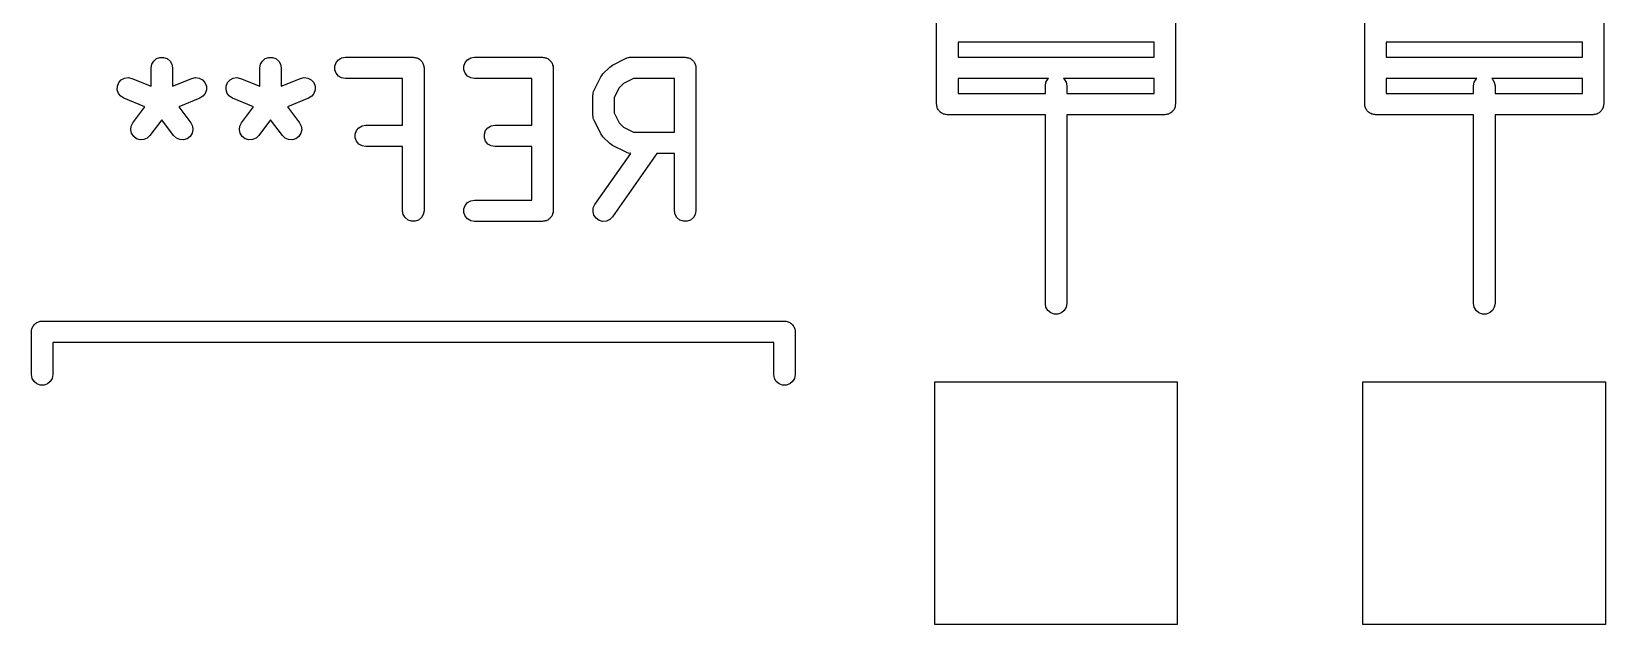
# Model space of a CAD drawing. Extents: x 17 to 273, y -105 to -8.
# Drawn here: x 155.82 to 166.85, y -27.85 to -23.7 of the extents above; entities that cross this region are included whole.
import ezdxf

# ---------------------------------------------------------------- set-up
doc = ezdxf.new("R2010")
doc.units = 0
doc.header["$MEASUREMENT"] = 0
doc.layers.add('BLACK', color=7, linetype='CONTINUOUS')

msp = doc.modelspace()

# ---------------------------------------------------------------- linework, layer by layer
at = {"layer": 'Black'}
for p, q in [((162.166, -24.2055), (162.166, -19.6335)), ((165.166, -24.2055), (165.166, -19.6335)), ((166.84, -19.6335), (166.84, -24.2055)), ((163.84, -23.0958), (163.84, -24.2055)), ((162.316, -23.7725), (162.316, -23.8765)), ((163.69, -23.7725), (162.316, -23.7725)), ((163.69, -23.8765), (163.69, -23.7725)), ((165.316, -23.7725), (165.316, -23.8765)), ((166.69, -23.7725), (165.316, -23.7725)), ((166.69, -23.8765), (166.69, -23.7725)), ((156.663, -23.9524), (156.668, -23.9267)), ((156.668, -23.9267), (156.681, -23.9042)), ((156.681, -23.9042), (156.701, -23.8874)), ((156.701, -23.8874), (156.725, -23.8785)), ((156.725, -23.8785), (156.751, -23.8785)), ((156.751, -23.8785), (156.776, -23.8874)), ((156.776, -23.8874), (156.796, -23.9042)), ((156.796, -23.9042), (156.809, -23.9267)), ((156.809, -23.9267), (156.813, -23.9524)), ((157.425, -23.9524), (157.43, -23.9267)), ((157.43, -23.9267), (157.443, -23.9042)), ((157.443, -23.9042), (157.463, -23.8874)), ((157.463, -23.8874), (157.487, -23.8785)), ((157.487, -23.8785), (157.513, -23.8785)), ((157.513, -23.8785), (157.537, -23.8874)), ((157.537, -23.8874), (157.557, -23.9042)), ((157.557, -23.9042), (157.57, -23.9267)), ((157.57, -23.9267), (157.575, -23.9524)), ((157.95, -23.9394), (157.959, -23.9149)), ((157.959, -23.9149), (157.976, -23.8949)), ((157.976, -23.8949), (157.998, -23.8819)), ((157.998, -23.8819), (158.024, -23.8774)), ((158.024, -23.8774), (158.5, -23.8774)), ((158.5, -23.8774), (158.506, -23.8785)), ((158.506, -23.8785), (158.513, -23.8785)), ((158.513, -23.8785), (158.519, -23.8808)), ((158.519, -23.8808), (158.526, -23.8819)), ((158.526, -23.8819), (158.531, -23.8852)), ((158.531, -23.8852), (158.537, -23.8874)), ((158.537, -23.8874), (158.543, -23.8916)), ((158.543, -23.8916), (158.548, -23.8949)), ((158.548, -23.8949), (158.552, -23.9)), ((158.552, -23.9), (158.557, -23.9042)), ((158.557, -23.9042), (158.561, -23.9099)), ((158.561, -23.9099), (158.565, -23.9149)), ((158.565, -23.9149), (158.567, -23.921)), ((158.567, -23.921), (158.57, -23.9267)), ((158.57, -23.9267), (158.572, -23.9332)), ((158.855, -23.9394), (158.864, -23.9149)), ((158.864, -23.9149), (158.88, -23.8949)), ((158.88, -23.8949), (158.903, -23.8819)), ((158.903, -23.8819), (158.929, -23.8774)), ((158.929, -23.8774), (159.405, -23.8774)), ((159.405, -23.8774), (159.411, -23.8785)), ((159.411, -23.8785), (159.418, -23.8785)), ((159.418, -23.8785), (159.424, -23.8808)), ((159.424, -23.8808), (159.43, -23.8819)), ((159.43, -23.8819), (159.436, -23.8852)), ((159.436, -23.8852), (159.442, -23.8874)), ((159.442, -23.8874), (159.447, -23.8916)), ((159.447, -23.8916), (159.453, -23.8949)), ((159.453, -23.8949), (159.457, -23.9)), ((159.457, -23.9), (159.462, -23.9042)), ((159.462, -23.9042), (159.465, -23.9099)), ((159.465, -23.9099), (159.47, -23.9149)), ((159.47, -23.9149), (159.472, -23.921)), ((159.472, -23.921), (159.475, -23.9267)), ((159.475, -23.9267), (159.476, -23.9332)), ((159.895, -23.9329), (159.99, -23.8853)), ((159.99, -23.8853), (159.994, -23.8841)), ((159.994, -23.8841), (159.998, -23.8819)), ((159.998, -23.8819), (160.007, -23.8804)), ((160.007, -23.8804), (160.015, -23.8779)), ((160.015, -23.8779), (160.02, -23.8781)), ((160.02, -23.8781), (160.024, -23.8774)), ((160.024, -23.8774), (160.405, -23.8774)), ((160.405, -23.8774), (160.411, -23.8785)), ((160.411, -23.8785), (160.418, -23.8785)), ((160.418, -23.8785), (160.424, -23.8808)), ((160.424, -23.8808), (160.43, -23.8819)), ((160.43, -23.8819), (160.436, -23.8852)), ((160.436, -23.8852), (160.442, -23.8874)), ((160.442, -23.8874), (160.447, -23.8916)), ((160.447, -23.8916), (160.453, -23.8949)), ((160.453, -23.8949), (160.457, -23.9)), ((160.457, -23.9), (160.462, -23.9042)), ((160.462, -23.9042), (160.465, -23.9099)), ((160.465, -23.9099), (160.47, -23.9149)), ((160.47, -23.9149), (160.472, -23.921)), ((160.472, -23.921), (160.475, -23.9267)), ((160.475, -23.9267), (160.476, -23.9332)), ((162.316, -23.8765), (163.69, -23.8765)), ((165.316, -23.8765), (166.69, -23.8765)), ((156.436, -24.0557), (156.454, -24.0363)), ((156.454, -24.0363), (156.477, -24.024)), ((156.477, -24.024), (156.502, -24.0203)), ((156.502, -24.0203), (156.528, -24.0256)), ((156.528, -24.0256), (156.663, -24.0797)), ((156.663, -24.0797), (156.663, -23.9524)), ((156.813, -23.9524), (156.813, -24.0797)), ((156.813, -24.0797), (156.948, -24.0256)), ((156.948, -24.0256), (156.974, -24.0203)), ((156.974, -24.0203), (157, -24.024)), ((157, -24.024), (157.023, -24.0363)), ((157.023, -24.0363), (157.04, -24.0557)), ((157.198, -24.0557), (157.216, -24.0363)), ((157.216, -24.0363), (157.238, -24.024)), ((157.238, -24.024), (157.264, -24.0203)), ((157.264, -24.0203), (157.29, -24.0256)), ((157.29, -24.0256), (157.425, -24.0797)), ((157.425, -24.0797), (157.425, -23.9524)), ((157.575, -23.9524), (157.575, -24.0797)), ((157.575, -24.0797), (157.71, -24.0256)), ((157.71, -24.0256), (157.736, -24.0203)), ((157.736, -24.0203), (157.762, -24.024)), ((157.762, -24.024), (157.784, -24.0363)), ((157.784, -24.0363), (157.802, -24.0557)), ((157.95, -23.9654), (157.95, -23.9394)), ((157.959, -23.9899), (157.95, -23.9654)), ((157.976, -24.0098), (157.959, -23.9899)), ((157.998, -24.0229), (157.976, -24.0098)), ((158.024, -24.0274), (157.998, -24.0229)), ((158.425, -24.0274), (158.024, -24.0274)), ((158.425, -24.3536), (158.425, -24.0274)), ((158.572, -23.9332), (158.574, -23.9394)), ((158.574, -23.9394), (158.574, -23.9459)), ((158.574, -23.9459), (158.575, -23.9524)), ((158.575, -23.9524), (158.575, -24.9524)), ((158.855, -23.9654), (158.855, -23.9394)), ((158.864, -23.9899), (158.855, -23.9654)), ((158.88, -24.0098), (158.864, -23.9899)), ((158.903, -24.0229), (158.88, -24.0098)), ((158.929, -24.0274), (158.903, -24.0229)), ((159.33, -24.0274), (158.929, -24.0274)), ((159.33, -24.3536), (159.33, -24.0274)), ((159.476, -23.9332), (159.479, -23.9394)), ((159.479, -23.9394), (159.479, -23.9459)), ((159.479, -23.9459), (159.48, -23.9524)), ((159.48, -23.9524), (159.48, -24.9524)), ((159.766, -24.1093), (159.814, -24.0141)), ((159.814, -24.0141), (159.821, -24.0044)), ((159.821, -24.0044), (159.828, -23.9946)), ((159.828, -23.9946), (159.876, -23.947)), ((159.876, -23.947), (159.885, -23.9401)), ((159.885, -23.9401), (159.895, -23.9329)), ((160.042, -24.0274), (159.973, -24.0616)), ((160.33, -24.0274), (160.042, -24.0274)), ((160.33, -24.4012), (160.33, -24.0274)), ((160.476, -23.9332), (160.479, -23.9394)), ((160.479, -23.9394), (160.479, -23.9459)), ((160.479, -23.9459), (160.48, -23.9524)), ((160.48, -23.9524), (160.48, -24.9524)), ((162.316, -24.0265), (162.316, -24.1305)), ((162.95, -24.0265), (162.316, -24.0265)), ((162.932, -24.0528), (162.945, -24.0303)), ((162.945, -24.0303), (162.95, -24.0265)), ((163.055, -24.0265), (163.06, -24.0303)), ((163.69, -24.0265), (163.055, -24.0265)), ((163.06, -24.0303), (163.073, -24.0528)), ((163.69, -24.1305), (163.69, -24.0265)), ((165.316, -24.0265), (165.316, -24.1305)), ((165.95, -24.0265), (165.316, -24.0265)), ((165.932, -24.0528), (165.945, -24.0303)), ((165.945, -24.0303), (165.95, -24.0265)), ((166.055, -24.0265), (166.06, -24.0303)), ((166.69, -24.0265), (166.055, -24.0265)), ((166.06, -24.0303), (166.073, -24.0528)), ((166.69, -24.1305), (166.69, -24.0265)), ((156.426, -24.1059), (156.427, -24.0799)), ((156.434, -24.1307), (156.426, -24.1059)), ((156.427, -24.0799), (156.436, -24.0557)), ((156.45, -24.1511), (156.434, -24.1307)), ((157.042, -24.1307), (157.026, -24.1511)), ((157.04, -24.0557), (157.05, -24.0799)), ((157.05, -24.1059), (157.042, -24.1307)), ((157.05, -24.0799), (157.05, -24.1059)), ((157.188, -24.0799), (157.198, -24.0557)), ((157.188, -24.1059), (157.188, -24.0799)), ((157.196, -24.1307), (157.188, -24.1059)), ((157.212, -24.1511), (157.196, -24.1307)), ((157.804, -24.1307), (157.788, -24.1511)), ((157.802, -24.0557), (157.812, -24.0799)), ((157.812, -24.1059), (157.804, -24.1307)), ((157.812, -24.0799), (157.812, -24.1059)), ((159.758, -24.1429), (159.759, -24.1386)), ((159.758, -24.2857), (159.758, -24.1429)), ((159.759, -24.1343), (159.761, -24.1259)), ((159.759, -24.1386), (159.759, -24.1343)), ((159.761, -24.1259), (159.763, -24.1172)), ((159.763, -24.1172), (159.765, -24.1135)), ((159.765, -24.1135), (159.766, -24.1093)), ((159.943, -24.092), (159.908, -24.1606)), ((159.973, -24.0616), (159.943, -24.092)), ((162.316, -24.1305), (162.928, -24.1305)), ((162.928, -24.0785), (162.932, -24.0528)), ((162.928, -24.1305), (162.928, -24.0785)), ((163.073, -24.0528), (163.078, -24.0785)), ((163.078, -24.0785), (163.078, -24.1305)), ((163.078, -24.1305), (163.69, -24.1305)), ((165.316, -24.1305), (165.928, -24.1305)), ((165.928, -24.0785), (165.932, -24.0528)), ((165.928, -24.1305), (165.928, -24.0785)), ((166.073, -24.0528), (166.078, -24.0785)), ((166.078, -24.0785), (166.078, -24.1305)), ((166.078, -24.1305), (166.69, -24.1305)), ((156.472, -24.1649), (156.45, -24.1511)), ((156.619, -24.2238), (156.472, -24.1649)), ((156.535, -24.336), (156.619, -24.2238)), ((157.004, -24.1649), (156.857, -24.2238)), ((156.857, -24.2238), (156.941, -24.336)), ((157.026, -24.1511), (157.004, -24.1649)), ((157.234, -24.1649), (157.212, -24.1511)), ((157.381, -24.2238), (157.234, -24.1649)), ((157.297, -24.336), (157.381, -24.2238)), ((157.766, -24.1649), (157.619, -24.2238)), ((157.619, -24.2238), (157.703, -24.336)), ((157.788, -24.1511), (157.766, -24.1649)), ((159.908, -24.1606), (159.908, -24.268)), ((162.167, -24.2119), (162.166, -24.2055)), ((162.167, -24.2185), (162.167, -24.2119)), ((162.169, -24.2247), (162.167, -24.2185)), ((162.17, -24.2311), (162.169, -24.2247)), ((162.173, -24.2368), (162.17, -24.2311)), ((162.176, -24.243), (162.173, -24.2368)), ((162.18, -24.248), (162.176, -24.243)), ((162.183, -24.2537), (162.18, -24.248)), ((162.188, -24.2579), (162.183, -24.2537)), ((162.192, -24.2629), (162.188, -24.2579)), ((163.817, -24.2579), (163.813, -24.2629)), ((163.822, -24.2537), (163.817, -24.2579)), ((163.825, -24.248), (163.822, -24.2537)), ((163.829, -24.243), (163.825, -24.248)), ((163.832, -24.2368), (163.829, -24.243)), ((163.835, -24.2311), (163.832, -24.2368)), ((163.836, -24.2247), (163.835, -24.2311)), ((163.838, -24.2185), (163.836, -24.2247)), ((163.84, -24.2055), (163.838, -24.2119)), ((163.838, -24.2119), (163.838, -24.2185)), ((165.167, -24.2119), (165.166, -24.2055)), ((165.167, -24.2185), (165.167, -24.2119)), ((165.169, -24.2247), (165.167, -24.2185)), ((165.17, -24.2311), (165.169, -24.2247)), ((165.173, -24.2368), (165.17, -24.2311)), ((165.176, -24.243), (165.173, -24.2368)), ((165.18, -24.248), (165.176, -24.243)), ((165.183, -24.2537), (165.18, -24.248)), ((165.188, -24.2579), (165.183, -24.2537)), ((165.192, -24.2629), (165.188, -24.2579)), ((166.817, -24.2579), (166.813, -24.2629)), ((166.822, -24.2537), (166.817, -24.2579)), ((166.825, -24.248), (166.822, -24.2537)), ((166.829, -24.243), (166.825, -24.248)), ((166.832, -24.2368), (166.829, -24.243)), ((166.835, -24.2311), (166.832, -24.2368)), ((166.836, -24.2247), (166.835, -24.2311)), ((166.838, -24.2185), (166.836, -24.2247)), ((166.84, -24.2055), (166.838, -24.2119)), ((166.838, -24.2119), (166.838, -24.2185)), ((156.52, -24.385), (156.523, -24.3592)), ((156.523, -24.3592), (156.535, -24.336)), ((156.738, -24.3155), (156.655, -24.426)), ((156.821, -24.426), (156.738, -24.3155)), ((156.941, -24.336), (156.953, -24.3592)), ((156.953, -24.3592), (156.956, -24.385)), ((157.282, -24.385), (157.285, -24.3592)), ((157.285, -24.3592), (157.297, -24.336)), ((157.5, -24.3155), (157.417, -24.426)), ((157.583, -24.426), (157.5, -24.3155)), ((157.703, -24.336), (157.715, -24.3592)), ((157.715, -24.3592), (157.718, -24.385)), ((158.118, -24.3711), (158.141, -24.3581)), ((158.141, -24.3581), (158.167, -24.3536)), ((158.167, -24.3536), (158.425, -24.3536)), ((159.023, -24.3711), (159.046, -24.3581)), ((159.046, -24.3581), (159.071, -24.3536)), ((159.071, -24.3536), (159.33, -24.3536)), ((159.759, -24.29), (159.758, -24.2857)), ((159.759, -24.2943), (159.759, -24.29)), ((159.761, -24.3027), (159.759, -24.2943)), ((159.763, -24.3114), (159.761, -24.3027)), ((159.765, -24.3151), (159.763, -24.3114)), ((159.766, -24.3193), (159.765, -24.3151)), ((159.814, -24.4145), (159.766, -24.3193)), ((159.908, -24.268), (159.943, -24.3365)), ((159.943, -24.3365), (159.973, -24.3669)), ((159.973, -24.3669), (160.042, -24.4012)), ((162.198, -24.2662), (162.192, -24.2629)), ((162.203, -24.2704), (162.198, -24.2662)), ((162.209, -24.2727), (162.203, -24.2704)), ((162.215, -24.276), (162.209, -24.2727)), ((162.221, -24.2771), (162.215, -24.276)), ((162.228, -24.2793), (162.221, -24.2771)), ((162.234, -24.2793), (162.228, -24.2793)), ((162.241, -24.2805), (162.234, -24.2793)), ((162.928, -24.2805), (162.241, -24.2805)), ((162.928, -25.6025), (162.928, -24.2805)), ((163.765, -24.2805), (163.078, -24.2805)), ((163.078, -24.2805), (163.078, -25.6025)), ((163.771, -24.2793), (163.765, -24.2805)), ((163.778, -24.2793), (163.771, -24.2793)), ((163.784, -24.2771), (163.778, -24.2793)), ((163.79, -24.276), (163.784, -24.2771)), ((163.796, -24.2727), (163.79, -24.276)), ((163.802, -24.2704), (163.796, -24.2727)), ((163.807, -24.2662), (163.802, -24.2704)), ((163.813, -24.2629), (163.807, -24.2662)), ((165.198, -24.2662), (165.192, -24.2629)), ((165.203, -24.2704), (165.198, -24.2662)), ((165.209, -24.2727), (165.203, -24.2704)), ((165.215, -24.276), (165.209, -24.2727)), ((165.221, -24.2771), (165.215, -24.276)), ((165.228, -24.2793), (165.221, -24.2771)), ((165.234, -24.2793), (165.228, -24.2793)), ((165.241, -24.2805), (165.234, -24.2793)), ((165.928, -24.2805), (165.241, -24.2805)), ((165.928, -25.6025), (165.928, -24.2805)), ((166.765, -24.2805), (166.078, -24.2805)), ((166.078, -24.2805), (166.078, -25.6025)), ((166.771, -24.2793), (166.765, -24.2805)), ((166.778, -24.2793), (166.771, -24.2793)), ((166.784, -24.2771), (166.778, -24.2793)), ((166.79, -24.276), (166.784, -24.2771)), ((166.796, -24.2727), (166.79, -24.276)), ((166.802, -24.2704), (166.796, -24.2727)), ((166.807, -24.2662), (166.802, -24.2704)), ((166.813, -24.2629), (166.807, -24.2662)), ((156.526, -24.4104), (156.52, -24.385)), ((156.541, -24.4322), (156.526, -24.4104)), ((156.561, -24.4479), (156.541, -24.4322)), ((156.586, -24.4554), (156.561, -24.4479)), ((156.612, -24.454), (156.586, -24.4554)), ((156.636, -24.4438), (156.612, -24.454)), ((156.655, -24.426), (156.636, -24.4438)), ((156.84, -24.4438), (156.821, -24.426)), ((156.864, -24.454), (156.84, -24.4438)), ((156.89, -24.4554), (156.864, -24.454)), ((156.915, -24.4479), (156.89, -24.4554)), ((156.936, -24.4322), (156.915, -24.4479)), ((156.95, -24.4104), (156.936, -24.4322)), ((156.956, -24.385), (156.95, -24.4104)), ((157.288, -24.4104), (157.282, -24.385)), ((157.302, -24.4322), (157.288, -24.4104)), ((157.323, -24.4479), (157.302, -24.4322)), ((157.348, -24.4554), (157.323, -24.4479)), ((157.374, -24.454), (157.348, -24.4554)), ((157.398, -24.4438), (157.374, -24.454)), ((157.417, -24.426), (157.398, -24.4438)), ((157.602, -24.4438), (157.583, -24.426)), ((157.626, -24.454), (157.602, -24.4438)), ((157.652, -24.4554), (157.626, -24.454)), ((157.677, -24.4479), (157.652, -24.4554)), ((157.698, -24.4322), (157.677, -24.4479)), ((157.712, -24.4104), (157.698, -24.4322)), ((157.718, -24.385), (157.712, -24.4104)), ((158.093, -24.4155), (158.102, -24.3911)), ((158.093, -24.4416), (158.093, -24.4155)), ((158.102, -24.4661), (158.093, -24.4416)), ((158.102, -24.3911), (158.118, -24.3711)), ((158.118, -24.486), (158.102, -24.4661)), ((158.998, -24.4155), (159.006, -24.3911)), ((158.998, -24.4416), (158.998, -24.4155)), ((159.006, -24.4661), (158.998, -24.4416)), ((159.006, -24.3911), (159.023, -24.3711)), ((159.023, -24.486), (159.006, -24.4661)), ((159.821, -24.4242), (159.814, -24.4145)), ((159.828, -24.434), (159.821, -24.4242)), ((159.876, -24.4816), (159.828, -24.434)), ((160.042, -24.4012), (160.33, -24.4012)), ((158.141, -24.499), (158.118, -24.486)), ((158.167, -24.5036), (158.141, -24.499)), ((158.425, -24.5036), (158.167, -24.5036)), ((158.425, -24.9524), (158.425, -24.5036)), ((159.046, -24.499), (159.023, -24.486)), ((159.071, -24.5036), (159.046, -24.499)), ((159.33, -24.5036), (159.071, -24.5036)), ((159.33, -24.8774), (159.33, -24.5036)), ((159.772, -24.9094), (160.023, -24.551)), ((159.885, -24.4885), (159.876, -24.4816)), ((159.895, -24.4957), (159.885, -24.4885)), ((159.99, -24.5433), (159.895, -24.4957)), ((160.206, -24.5512), (159.895, -24.9954)), ((159.994, -24.5445), (159.99, -24.5433)), ((159.998, -24.5467), (159.994, -24.5445)), ((160.007, -24.5482), (159.998, -24.5467)), ((160.015, -24.5507), (160.007, -24.5482)), ((160.02, -24.5504), (160.015, -24.5507)), ((160.023, -24.551), (160.02, -24.5504)), ((160.33, -24.5512), (160.206, -24.5512)), ((160.33, -24.9524), (160.33, -24.5512)), ((158.855, -24.9394), (158.864, -24.9149)), ((158.864, -24.9149), (158.88, -24.8949)), ((158.88, -24.8949), (158.903, -24.8819)), ((158.903, -24.8819), (158.929, -24.8774)), ((158.929, -24.8774), (159.33, -24.8774)), ((159.761, -24.933), (159.772, -24.9094)), ((158.43, -24.978), (158.425, -24.9524)), ((158.443, -25.0006), (158.43, -24.978)), ((158.463, -25.0173), (158.443, -25.0006)), ((158.487, -25.0262), (158.463, -25.0173)), ((158.513, -25.0262), (158.487, -25.0262)), ((158.537, -25.0173), (158.513, -25.0262)), ((158.557, -25.0006), (158.537, -25.0173)), ((158.57, -24.978), (158.557, -25.0006)), ((158.575, -24.9524), (158.57, -24.978)), ((158.855, -24.9654), (158.855, -24.9394)), ((158.864, -24.9899), (158.855, -24.9654)), ((158.88, -25.0098), (158.864, -24.9899)), ((158.903, -25.0229), (158.88, -25.0098)), ((158.929, -25.0274), (158.903, -25.0229)), ((159.405, -25.0274), (158.929, -25.0274)), ((159.411, -25.0262), (159.405, -25.0274)), ((159.418, -25.0262), (159.411, -25.0262)), ((159.424, -25.024), (159.418, -25.0262)), ((159.43, -25.0229), (159.424, -25.024)), ((159.436, -25.0196), (159.43, -25.0229)), ((159.442, -25.0173), (159.436, -25.0196)), ((159.447, -25.0131), (159.442, -25.0173)), ((159.453, -25.0098), (159.447, -25.0131)), ((159.457, -25.0048), (159.453, -25.0098)), ((159.462, -25.0006), (159.457, -25.0048)), ((159.465, -24.9949), (159.462, -25.0006)), ((159.47, -24.9899), (159.465, -24.9949)), ((159.472, -24.9837), (159.47, -24.9899)), ((159.475, -24.978), (159.472, -24.9837)), ((159.476, -24.9716), (159.475, -24.978)), ((159.479, -24.9654), (159.476, -24.9716)), ((159.48, -24.9524), (159.479, -24.9588)), ((159.479, -24.9588), (159.479, -24.9654)), ((159.759, -24.9589), (159.761, -24.933)), ((159.765, -24.9841), (159.759, -24.9589)), ((159.78, -25.0054), (159.765, -24.9841)), ((159.802, -25.0204), (159.78, -25.0054)), ((159.827, -25.0271), (159.802, -25.0204)), ((159.853, -25.0248), (159.827, -25.0271)), ((159.876, -25.0138), (159.853, -25.0248)), ((159.895, -24.9954), (159.876, -25.0138)), ((160.334, -24.978), (160.33, -24.9524)), ((160.347, -25.0006), (160.334, -24.978)), ((160.367, -25.0173), (160.347, -25.0006)), ((160.392, -25.0262), (160.367, -25.0173)), ((160.418, -25.0262), (160.392, -25.0262)), ((160.442, -25.0173), (160.418, -25.0262)), ((160.462, -25.0006), (160.442, -25.0173)), ((160.475, -24.978), (160.462, -25.0006)), ((160.48, -24.9524), (160.475, -24.978)), ((162.932, -25.6281), (162.928, -25.6025)), ((162.945, -25.6507), (162.932, -25.6281)), ((162.965, -25.6674), (162.945, -25.6507)), ((162.99, -25.6763), (162.965, -25.6674)), ((163.016, -25.6763), (162.99, -25.6763)), ((163.04, -25.6674), (163.016, -25.6763)), ((163.06, -25.6507), (163.04, -25.6674)), ((163.073, -25.6281), (163.06, -25.6507)), ((163.078, -25.6025), (163.073, -25.6281)), ((165.932, -25.6281), (165.928, -25.6025)), ((165.945, -25.6507), (165.932, -25.6281)), ((165.965, -25.6674), (165.945, -25.6507)), ((165.99, -25.6763), (165.965, -25.6674)), ((166.016, -25.6763), (165.99, -25.6763)), ((166.04, -25.6674), (166.016, -25.6763)), ((166.06, -25.6507), (166.04, -25.6674)), ((166.073, -25.6281), (166.06, -25.6507)), ((166.078, -25.6025), (166.073, -25.6281)), ((155.825, -25.8), (155.826, -25.7935)), ((155.825, -26.1), (155.825, -25.8)), ((155.826, -25.787), (155.828, -25.7808)), ((155.826, -25.7935), (155.826, -25.787)), ((155.828, -25.7808), (155.83, -25.7743)), ((155.83, -25.7743), (155.833, -25.7687)), ((155.833, -25.7687), (155.835, -25.7625)), ((155.835, -25.7625), (155.839, -25.7575)), ((155.839, -25.7575), (155.843, -25.7518)), ((155.843, -25.7518), (155.848, -25.7476)), ((155.848, -25.7476), (155.852, -25.7425)), ((155.852, -25.7425), (155.857, -25.7393)), ((155.857, -25.7393), (155.862, -25.735)), ((155.862, -25.735), (155.869, -25.7328)), ((155.869, -25.7328), (155.874, -25.7295)), ((155.874, -25.7295), (155.881, -25.7284)), ((155.881, -25.7284), (155.887, -25.7261)), ((155.887, -25.7261), (155.894, -25.7261)), ((155.894, -25.7261), (155.9, -25.725)), ((155.9, -25.725), (161.1, -25.725)), ((161.1, -25.725), (161.106, -25.7261)), ((161.106, -25.7261), (161.113, -25.7261)), ((161.113, -25.7261), (161.119, -25.7284)), ((161.119, -25.7284), (161.126, -25.7295)), ((161.126, -25.7295), (161.131, -25.7328)), ((161.131, -25.7328), (161.137, -25.735)), ((161.137, -25.735), (161.143, -25.7393)), ((161.143, -25.7393), (161.148, -25.7425)), ((161.148, -25.7425), (161.152, -25.7476)), ((161.152, -25.7476), (161.157, -25.7518)), ((161.157, -25.7518), (161.161, -25.7575)), ((161.161, -25.7575), (161.165, -25.7625)), ((161.165, -25.7625), (161.167, -25.7687)), ((161.167, -25.7687), (161.17, -25.7743)), ((161.17, -25.7743), (161.172, -25.7808)), ((161.172, -25.7808), (161.174, -25.787)), ((161.174, -25.787), (161.174, -25.7935)), ((161.174, -25.7935), (161.175, -25.8)), ((161.175, -25.8), (161.175, -26.1)), ((161.025, -25.875), (155.975, -25.875)), ((155.975, -25.875), (155.975, -26.1)), ((161.025, -26.1), (161.025, -25.875)), ((155.83, -26.1257), (155.825, -26.1)), ((155.843, -26.1482), (155.83, -26.1257)), ((155.97, -26.1257), (155.957, -26.1482)), ((155.975, -26.1), (155.97, -26.1257)), ((161.03, -26.1257), (161.025, -26.1)), ((161.043, -26.1482), (161.03, -26.1257)), ((161.17, -26.1257), (161.157, -26.1482)), ((161.175, -26.1), (161.17, -26.1257)), ((155.862, -26.165), (155.843, -26.1482)), ((155.887, -26.1739), (155.862, -26.165)), ((155.913, -26.1739), (155.887, -26.1739)), ((155.938, -26.165), (155.913, -26.1739)), ((155.957, -26.1482), (155.938, -26.165)), ((161.062, -26.165), (161.043, -26.1482)), ((161.087, -26.1739), (161.062, -26.165)), ((161.113, -26.1739), (161.087, -26.1739)), ((161.137, -26.165), (161.113, -26.1739)), ((161.157, -26.1482), (161.137, -26.165)), ((162.153, -27.8491), (162.153, -26.1498)), ((162.153, -26.1498), (163.852, -26.1498)), ((163.852, -26.1498), (163.852, -27.8491)), ((165.153, -27.8491), (165.153, -26.1498)), ((165.153, -26.1498), (166.852, -26.1498)), ((166.852, -26.1498), (166.852, -27.8491)), ((163.852, -27.8491), (162.153, -27.8491)), ((166.852, -27.8491), (165.153, -27.8491))]:
    msp.add_line(p, q, dxfattribs=at)

doc.saveas('drawing.dxf')
